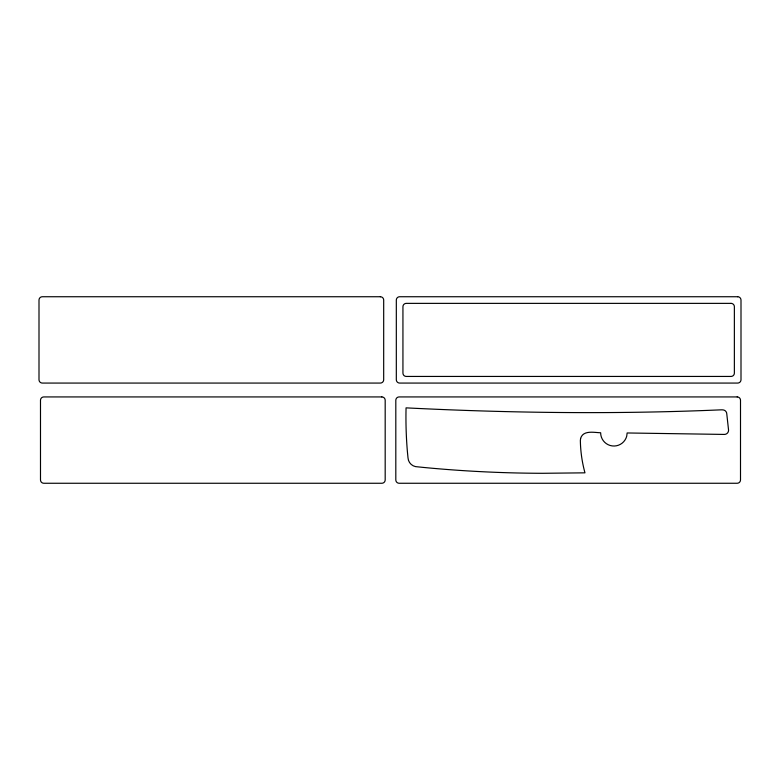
<?xml version="1.0" encoding="UTF-8"?>
<svg xmlns="http://www.w3.org/2000/svg" width="780" height="780" viewBox="0 0 780 780"><rect width="100%" height="100%" fill="white"/><g stroke="black" fill="none" stroke-linecap="round" stroke-linejoin="round"><path stroke-width="1.17" d="M580.612 438.438L580.359 440.515A129.363 129.363 0 0 0 582.524 462.209L583.05 464.88A129.363 129.363 0 0 0 584.971 472.836L542.753 473.294A1276.372 1276.372 0 0 1 423.706 467.454L415.584 466.625A9.496 9.496 0 0 1 408.008 457.889L407.384 451.474A405.346 405.346 0 0 1 406.058 407.862C511.027 413.137 616.181 414.365 721.207 409.831L722.621 409.861A4.173 4.173 0 0 1 726.794 414.034L728.569 430.248A4.173 4.173 0 0 1 724.396 434.431L627.139 432.968L626.72 436.186A13.26 13.26 0 0 1 600.649 432.754C594.457 432.656 583.128 429.77 580.612 438.438M380.377 296.741L42.315 296.741A3.315 3.315 0 0 0 39 300.056L39 379.753A3.315 3.315 0 0 0 42.315 383.068L380.377 383.068A3.315 3.315 0 0 0 383.682 379.753L383.692 300.056A3.315 3.315 0 0 0 380.377 296.741M737.685 296.741L399.623 296.741A3.315 3.315 0 0 0 396.318 300.056L396.318 379.753A3.315 3.315 0 0 0 399.623 383.068L737.685 383.068A3.315 3.315 0 0 0 741 379.753L741 300.056A3.315 3.315 0 0 0 737.685 296.741M731.055 303.371L406.253 303.371A3.315 3.315 0 0 0 402.938 306.686L402.938 373.123A3.315 3.315 0 0 0 406.253 376.438L731.055 376.438A3.315 3.315 0 0 0 734.37 373.123L734.37 306.686A3.315 3.315 0 0 0 731.055 303.371M381.869 396.932L43.807 396.932A3.315 3.315 0 0 0 40.492 400.247L40.492 479.944A3.315 3.315 0 0 0 43.807 483.259L381.869 483.259A3.315 3.315 0 0 0 385.183 479.944L385.183 400.247A3.315 3.315 0 0 0 381.869 396.932M737.188 396.932L399.126 396.932A3.315 3.315 0 0 0 395.811 400.247L395.811 479.944A3.315 3.315 0 0 0 399.126 483.259L737.188 483.259A3.315 3.315 0 0 0 740.503 479.944L740.503 400.247A3.315 3.315 0 0 0 737.188 396.932"/></g></svg>
